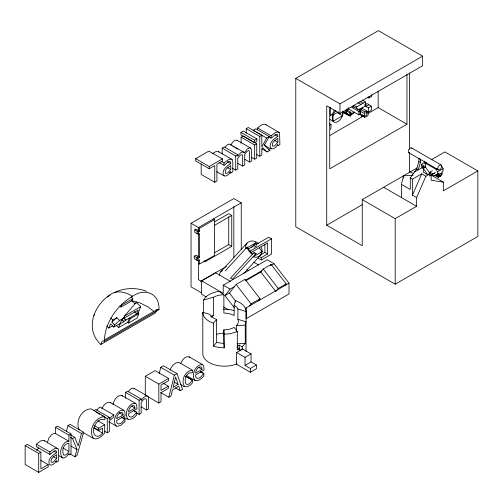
<?xml version="1.0" encoding="UTF-8"?>
<svg xmlns="http://www.w3.org/2000/svg" width="503" height="503" viewBox="0 0 503 503"><rect width="100%" height="100%" fill="white"/><g stroke="black" fill="none" stroke-linecap="round" stroke-linejoin="round"><path stroke-width="0.75" d="M346.485 109.377C345.133 112.024 346.422 115.124 349.428 115.797L354.137 113.081L354.137 112.15L350.773 114.087M361.468 107.975L360.236 111.157L360.236 114.005A6.74 3.892 -60 0 0 362.456 116.067L363.606 115.954L330.05 135.37M104.291 341.235C104.913 322.536 116.702 305.793 132.408 296.292C144.983 287.527 159.721 293.324 158.992 309.653L104.291 341.235A3.596 2.075 60 0 0 102.027 341.531L100.826 344.473C84.579 329.735 93.64 305.296 109.899 294.984M113.03 404.657C113.659 400.463 117.218 394.49 122.078 395.572L135.634 403.4L136.646 404.802L136.998 408.769L128.491 413.68C128.177 415.509 129.56 417.943 131.648 416.868C134.188 416.956 137.64 408.851 136.766 414.881C132.899 419.452 128.246 421.545 123.266 416.478M47.263 443.049L48.728 438.327L51.325 434.982A7.885 4.552 -60 0 1 55.393 433.467L68.942 441.294L68.942 435.152L55.387 427.324L55.387 433.467M236.888 347.309L239.56 348.849L239.56 350.773L242.245 348.799L242.245 346.869L245.25 343.291L245.25 325.057L246.042 321.832L237.9 319.292L237.9 308.949L236.448 306.931L234.147 305.195L235.423 300.618A21.61 12.481 0 0 1 246.042 311.483L246.042 351.496M159.25 373.427L160.771 367.335L163.456 365.782L177.006 373.61L182.526 389.322L180.231 390.649L175.484 387.914M160.677 392.547L168.807 397.244L174.327 375.156L177.006 373.61M401.407 197.534L401.407 184.331L403.569 175.861L412.932 175.207M66.371 431.499L67.943 425.651L70.099 424.406L83.649 432.228L77.047 455.454L74.834 456.73L70.093 453.989M83.649 432.228L81.499 433.473L78.154 445.903L74.802 437.34L70.734 434.994M330.458 129.441L330.999 127.624L330.999 124.398L329.83 123.719M364.486 116.457L364.958 112.006L366.706 111L366.706 115.174L364.486 116.457L360.236 114.005L360.236 109.83L362.456 108.547L362.456 107.202M74.834 456.73L77.034 449.544L72.57 438.629L70.539 437.453M416.616 168.989L418.867 161.696L418.817 158.288L420.351 159.174L420.401 162.582L418.15 169.876L416.616 168.989L410.291 177.955L410.291 189.461L401.407 184.331M170.115 370.126C171.24 366.228 174.579 362.481 178.867 362.367L192.416 370.195C194.001 375.049 189.82 371.289 187.996 373.817C186.022 375.502 185.205 378.174 185.211 380.708C185.041 382.324 185.808 385.135 187.971 384.342C190.543 384.562 193.165 376.206 192.416 382.814C189.468 386.826 184.475 388.643 180.59 384.248M106.661 325.925L108.767 328.069L110.509 323.781L113.766 327.088L120.299 323.316L118.557 327.61L116.382 325.403M113.766 327.088L114.64 324.944L111.918 322.178L112.791 320.034L116.841 317.689L119.569 320.461L123.619 318.122L124.612 316.972M119.94 305.943L121.016 307.037L121.877 304.912L132.817 298.6L131.208 296.965M120.179 323.385L121.751 319.531L138.13 310.074L136.565 313.929L134.383 311.715M123.619 318.122L124.455 316.066L136.338 302.272L140.689 306.698L138.105 313.042L125.888 320.097L119.984 324.095M121.016 307.037L131.956 300.719L132.817 298.6M127.737 322.304L129.485 318.015L130.214 318.757L128.466 323.045L127.737 322.304L118.557 327.61M135.779 303.642L136.338 302.272M138.105 313.042L138.834 313.778L137.086 318.072L128.466 323.045M156.49 310.533L155.528 312.891L100.826 344.473M431.354 159.734L444.897 151.912L477.85 170.938L477.85 236.473L395.195 284.195L295.777 226.796L295.777 78.361L378.432 30.639L422.627 56.16L422.627 65.761L339.978 113.483L326.717 105.825L326.717 225.206L362.248 245.716L362.248 199.634L395.195 218.654L416.597 206.299L416.597 197.553L412.422 195.139L421.734 173.812L425.909 176.22L430.505 173.566M416.597 197.553L425.909 176.22M101.87 408.832C103.159 405.663 106.353 401.275 110.232 402.413L123.782 410.241L124.794 411.643L125.146 415.61L116.639 420.521C116.325 422.35 117.715 424.784 119.796 423.708C122.336 423.796 125.788 415.692 124.914 421.721L120.72 425.337L117.054 426.381L108.705 421.753M180.784 363.273C182.073 360.104 185.267 355.715 189.141 356.853L202.696 364.681L203.709 366.083L204.061 370.051L195.554 374.961C195.239 376.791 196.629 379.224 198.71 378.149C201.25 378.237 204.702 370.133 203.828 376.162C201.602 378.426 198.547 381.708 195.076 380.501L186.261 375.414M436.516 174.566L440.031 176.339L441.747 172.843L438.949 174.459L437.824 173.812M266.684 138.067L253.135 130.239L255.706 128.755L269.262 136.577L266.684 138.067L261.83 146.863L261.83 135.301L248.275 127.473L246.206 128.667L246.206 133.226M269.262 136.577L264.213 145.417L269.941 150.366L267.225 151.931L261.805 148.8M93.809 315.538L94.652 314.293M68.942 451.449C67.767 453.033 66.226 455.573 63.931 455.165L63.535 454.819C61.636 450.556 63.497 443.539 68.942 443.275L68.942 451.449L62.844 447.928M230.751 169.498L227.501 173.063L225.765 173.447L225.319 172.931C224.483 169.366 228.331 167.26 230.751 165.562L230.751 169.498L227.362 167.543M277.832 142.318L274.581 145.883L272.846 146.266L272.4 145.751C271.557 142.186 275.411 140.079 277.832 138.382L277.832 142.318L274.443 140.362M56.6 458.535L53.343 462.1L51.608 462.483L51.161 461.968C50.325 458.409 54.173 456.296 56.6 454.599L56.6 458.535L53.211 456.579M225.036 147.203L227.589 144.594L229.519 144.053L243.81 152.208L244.351 153.019L247.105 149.133L248.866 148.033L250.683 148.115L251.651 150.259L251.714 160.885L249.651 162.079L244.904 159.338M36.562 450.399L38.7 447.984M96.846 410.083L98.588 408.078L100.229 407.084L113.779 414.912C115.08 418.496 110.038 418.402 109.34 421.514L109.34 431.58L107.271 432.769L104.561 431.203M234.335 307.748L224.96 295.588L230.053 289.099L234.511 286.528M224.96 295.588L229.418 293.016L236.133 284.459L245.055 279.31L260.051 298.763L258.429 300.825M245.671 280.812L260.812 272.073L263.226 268.992L271.148 264.421L286.138 283.874L284.773 285.616M270.237 265.584L271.148 264.421M245.282 309.062L246.206 307.88L289.005 283.176L274.009 263.723L267.194 259.787L223.238 285.163L223.238 293.324L201.716 280.9L201.426 294.161L206.148 296.889M249.507 305.981L251.123 303.913L260.051 298.763M276.153 291.08L278.222 288.445L286.138 283.874M128.517 391.409C129.755 389.794 131.893 387.291 134.163 388.404L147.712 396.226L148.479 397.471L148.737 408.832L146.669 410.027L141.249 406.896M239.56 348.849L237.303 349.83L237.303 331.596L234.147 327.384A14.512 8.375 0 0 1 223.885 329.842L224.212 347.894L218.629 347.435L213.435 346.158L213.435 323.19L216.63 319.462A14.512 8.375 0 0 1 209.87 314.375L202.816 312.325L202.816 353.59A21.61 12.481 0 0 0 214.498 364.794A21.61 12.481 0 0 0 237.089 363.826M213.435 346.158L216.63 342.43L216.63 319.462M220.779 271.752L247.099 243.062M225.193 270.998L247.18 247.023L252.443 254.267A9.048 7.268 42.5 0 1 247.18 247.023M251.531 247.445L255.731 242.867L256.637 244.112M254.002 252.563L230.449 278.241L232.556 279.152L256.109 253.474L254.002 252.563L255.09 254.059L256.109 253.474M261.026 252.751L262.076 251.607L259.359 247.86M243.729 273.5L260.573 255.14M111.918 322.178L116.841 317.689M114.64 324.944L119.569 320.461M94.023 427.644L98.764 430.386L102.549 428.204L102.549 433.089C97.293 439.924 91.634 434.737 94.105 427.751C94.822 424.859 96.394 422.017 99.016 420.464C101.386 417.704 106.41 422.413 104.637 416.679L91.081 408.851C81.392 409.172 75.167 421.476 79.141 429.858M257.561 129.805L257.561 127.988C259.8 126.46 262.635 123.053 265.59 124.43L279.561 132.855L279.888 144.619L277.832 145.807L277.832 144.298C273.902 151.007 270.331 149.567 264.427 144.858M230.751 172.988L230.751 171.479C229.5 173.698 225.602 178.282 223.332 174.969C221.817 169.838 226.884 165.915 230.751 163.657L230.531 161.979L229.921 161.538C227.224 160.815 223.099 168.788 224.036 162.991C226.275 161.463 229.11 158.061 232.065 159.432L232.807 162.104L232.807 171.8L230.751 172.988L229.399 172.208M271.205 148.769C267.609 144.028 273.858 138.526 277.832 136.476L277.612 134.798L276.996 134.358C274.305 133.635 270.18 141.607 271.117 135.81C273.355 134.282 276.191 130.881 279.146 132.251M56.6 462.024L56.6 460.515C55.349 462.735 51.451 467.318 49.181 464.005C47.659 458.881 52.733 454.957 56.6 452.7L56.116 450.713L54.796 450.751L49.885 454.454L36.329 446.633L36.329 444.206C38.568 442.678 41.403 439.276 44.358 440.647L58.323 449.072L58.656 460.842L56.6 462.024L55.242 461.245M49.885 454.454L49.885 452.034C52.123 450.506 54.959 447.098 57.908 448.475M432.373 170.655L429.826 172.127L429.826 175.931L435.378 172.391M212.121 153.805L216.365 151.353L217.925 151.277L232.065 159.432M254.229 247.306L256.914 245.741M240.962 132.415L243.32 131.057L256.87 138.885L256.87 141.356L254.518 142.714L240.962 134.892L240.962 132.415L254.518 140.243L256.87 138.885M214.737 182.237L214.737 165.569L209.242 168.744L195.686 160.916L195.686 158.684L208.858 151.082L222.408 158.904L222.408 161.142L216.912 164.311L216.912 180.979L214.737 182.237L201.181 174.409L201.181 163.802M222.156 154.094L222.156 148.121L224.225 146.933L237.781 154.754L237.781 156.332L239.39 153.949L241.144 152.422L243.068 151.875L243.81 152.208M241.107 143.154L241.107 137.181L243.175 135.992L256.731 143.814L256.731 157.992L254.663 159.187L251.274 157.232M246.206 128.667L259.762 136.489L261.83 135.301M195.686 158.684L209.242 166.512L222.408 158.904M222.156 148.121L235.712 155.949L237.781 154.754M241.107 137.181L254.663 145.009L256.731 143.814M295.777 78.361L339.978 103.882L422.627 56.16M232.323 168.172L235.712 170.127L237.781 168.933L237.781 158.351L239.925 155.515L241.233 154.698L242.075 154.704L242.616 156.131L242.679 166.103L244.747 164.909L244.703 154.39L246.923 151.466L248.683 150.579L249.306 150.969L249.582 152.107L249.651 162.079M256.373 154.283L259.762 156.238L261.83 155.05L261.83 149.121L262.641 147.737L267.225 151.931M331.817 114.219L333.049 114.936L338.456 111.811M346.63 110.144L348.648 108.975L358.865 114.879L360.293 114.055L360.293 110.641L353.238 106.567L351.811 107.391L358.865 111.465L360.293 110.641M347.108 113.521L346.095 114.106L346.095 110.691L347.108 110.107L350.88 112.288L350.88 115.703L350.258 116.061L344.668 112.829M367.687 97.28L368.938 97.997L371.736 96.381L371.736 94.696M354.055 105.423L356.646 106.919L365.348 101.895L365.348 106.058L358.796 109.843M329.962 119.456L333.049 121.242L342.512 115.778L342.512 111.572M346.095 110.691L349.868 112.867L350.88 112.288M329.679 125.159L330.999 124.398M364.87 105.14L366.071 104.448L366.071 106.46L368.969 104.787L371.365 106.177L371.365 110.352L368.473 112.018L362.38 108.503M365.04 105.863L368.473 107.843L371.365 106.177M366.215 112.804L368.026 111.76L368.026 115.652L365.555 117.08L364.411 117.193L361.355 115.432L361.355 115.979L362.456 116.614L362.456 114.728M367.995 113.458L378.162 107.592L406.971 124.228L406.971 74.186M201.231 292.708L191.046 286.836L191.046 223.275L233.845 198.566L241.251 202.841L241.251 249.507M241.251 202.841L198.452 227.551L198.452 230.449L197.157 231.198L197.157 233.732M199.616 264.025L199.616 259.862L197.937 260.831L194.296 258.731L194.296 256.134L197.937 258.234L199.616 257.259L199.616 233.656L198.32 234.404L194.768 232.355L194.768 229.821L196.063 229.072L199.616 231.122L199.616 228.224L214.58 219.585L214.58 255.392L199.616 264.025L198.452 263.352M214.687 221.798L228.739 213.681L231.757 215.422L231.757 246.332L204.985 261.786L203.784 261.095M194.768 229.821L198.32 231.87L199.616 231.122M214.768 225.231L231.757 215.422M406.971 124.228L329.723 168.826L329.723 107.057M194.296 256.134L195.975 255.159L199.616 257.259M214.687 252.707L228.739 244.59L231.757 246.332M124.455 316.066L140.689 306.698M255.731 242.867L245.665 248.677A9.048 7.268 42.5 0 1 249.457 241.434A9.048 7.268 42.5 0 1 258.655 243.659M108.767 328.069L112.685 325.806M248.513 248.878L268.715 237.215L271.475 238.806L271.475 254.134L261.321 259.994L258.561 258.404L258.561 256.624M130.214 318.757L138.834 313.778M271.475 238.806L249.922 251.249L250.488 251.569M200.559 281.34L226.375 266.439M201.716 280.9L215.68 272.833L230.481 281.378M250.576 252.808L267.634 242.962L267.634 253.984L261.321 257.63L259.114 256.354M105.033 339.607L157.037 309.584M262.076 251.607L253.028 256.832A9.048 7.268 42.5 0 0 261.378 247.407M260.46 254.939L264.88 252.387L267.634 253.984M424.488 167.625L421.357 165.814L421.357 164.305L424.155 162.689L426.035 163.777M424.123 162.884L425.475 162.104M362.248 199.634L417.138 167.945M425.551 167.09L423.331 168.373L423.331 172.177L427.657 174.679L429.883 173.397L425.551 167.09L425.551 163.286L426.802 162.57M414.51 171.982L423.639 166.707M326.717 225.206L362.625 204.476M410.291 177.955L412.422 179.187L421.734 173.812M425.551 163.286L436.07 169.36L437.314 168.637M245.407 280.234L261.862 270.733M271.595 265.119L274.009 263.723M429.826 175.931L434.573 173.189M437.509 173.994L437.509 171.85L443.118 168.612L441.678 166.116M435.761 175L438.201 176.408L438.949 175.975L438.949 173.158L434.215 175.893L432.046 174.642M434.906 175.497L438.201 177.396L441.414 175.541L441.414 174.711L442.2 174.258L442.2 171.284L443.118 170.756L443.118 168.612M477.85 170.938L443.313 190.876L443.313 182.124L430.876 174.943M55.387 427.324L57.455 426.129L71.011 433.957L71.011 453.706L68.942 454.901L68.942 453.455L66.371 456.642L64.309 457.849A5.571 3.219 -60 0 1 61.976 457.428C59.241 452.832 61.089 446.318 64.881 442.81A7.885 4.552 -60 0 1 68.942 441.294M25.15 445.633L27.325 444.375L40.881 452.203L40.881 468.865L48.187 464.646L48.187 466.885L38.706 472.361L25.15 464.533L25.15 445.633L38.706 453.461L40.881 452.203M145.285 395.176L145.285 376.275L155.075 370.623L168.631 378.445L168.631 380.677L161.017 385.078L161.017 390.41L168.31 386.197L168.31 388.429L161.017 392.642L161.017 401.746L158.835 402.997L147.316 396.351M93.721 410.769L95.784 409.574L109.34 417.402L109.34 419.508L111.314 416.736L113.779 414.912M125.53 398.37L125.53 392.403L127.599 391.208L141.154 399.036L141.154 400.608C142.525 398.552 144.826 395.031 147.712 396.226M68.942 435.152L71.011 433.957M145.285 376.275L158.835 384.103L168.631 378.445M72.57 438.629L74.802 437.34M101.851 415.465L107.271 418.59L109.34 417.402M125.53 392.403L139.086 400.225L141.154 399.036M237.441 346.215L239.271 345.159L242.245 346.869M94.023 425.437L98.764 428.172L104.699 424.746L104.699 433.001C101.908 435.887 98.041 440.207 93.608 438.566L83.448 432.693M123.134 414.944L116.639 418.697C116.79 415.937 119.205 411.573 122.43 412.504L123.134 414.944L119.066 412.598M134.986 408.103L128.491 411.85C128.642 409.096 131.057 404.733 134.282 405.663L134.986 408.103L131.597 406.147M202.049 369.384L195.554 373.132C195.705 370.371 198.119 366.008 201.345 366.945L202.049 369.384L198.66 367.429M178.137 384.43L173.095 387.341L175.61 376.98L178.137 384.43L174.076 382.085M236.586 352.49L245.024 357.363L245.024 365.417L251.054 361.934L256.385 365.015L256.385 368.762L250.362 372.239L236.586 364.291L236.586 352.49L242.616 349.013M136.376 412.837L139.086 414.403L141.154 413.208L141.154 402.626L142.751 400.463A4.986 2.88 -60 0 1 145.04 398.734L145.971 398.716L146.587 400.181L146.669 410.027M168.807 397.244L171.007 395.974L172.491 389.838L178.747 386.229L180.231 390.649M245.024 357.363L251.054 353.886L251.054 361.934M245.024 365.417L250.362 368.492L256.385 365.015M237.303 331.596L229.814 333.791L224.212 334.181M114.351 292.589C124.291 287.71 136.124 287.32 146.467 291.25M203.608 313.011L203.608 300.027L213.624 297.21A14.512 8.375 0 0 1 223.885 294.758L223.885 313.086A14.512 8.375 0 0 1 234.147 315.538L234.147 305.195M210.763 316.343L213.624 315.538L213.624 297.21M192.416 370.195C185.11 370.529 180.382 380.909 184.658 386.593M236.448 330.968L236.448 325.648L245.25 325.057M237.183 343.832L245.25 343.291M104.637 416.679C94.74 416.855 87.711 430.75 93.608 438.566M224.212 347.894L223.885 343.549L216.63 342.43M443.313 182.124L431.165 180.269L431.165 174.604M131.34 300.53L139.922 302.863L148.416 307.144L153.755 311.458M237.9 308.949L246.042 311.483M421.357 165.814L424.941 167.631M202.696 364.681C195.573 363.751 190.731 375.313 195.076 380.501M135.634 403.4C128.504 402.469 123.669 414.032 128.007 419.219M123.782 410.241C116.658 409.31 111.823 420.873 116.162 426.06M250.683 148.115L237.127 140.293C234.134 139.249 232.028 143.028 230.795 145.191L230.255 144.38M362.103 100.028L365.348 101.895M359.821 101.342L363.065 103.216M357.759 102.537L360.997 104.41M359.4 108.799L364.958 112.006M360.236 111.157L364.486 113.609M411.617 147.957L441.125 164.99A2.773 1.597 -60 0 1 440.244 169.278A2.773 1.597 -60 0 1 437.849 167.895A2.773 1.597 -60 0 1 441.125 164.99M343.071 111.27L349.868 115.2L350.258 116.061M342.461 112.006L346.095 114.106M408.845 152.755L438.352 169.788M337.563 112.924L342.512 115.778M418.867 161.696L420.401 162.582L420.389 159.149L420.401 159.96M421.357 164.305L425.745 166.839M438.817 175.641L440.031 176.339M429.826 172.127L432.832 173.862M421.791 167.776L423.803 168.933M410.366 171.85L413.768 173.818M383.644 187.279L416.597 206.299M275.122 134.911L277.832 136.476M257.561 127.988L271.117 135.81M269.086 137.061L271.117 138.237M268.583 149.58L269.941 150.366M232.832 146.367L234.184 147.146M235.542 147.932L237.573 149.102M237.938 163.362L242.679 166.103M227.362 161.702L230.751 163.657M221.326 161.425L224.036 162.991M219.295 162.676L224.036 165.418M216.674 171.649L224.124 175.949M213.41 218.912L214.58 219.585M191.046 223.275L199.616 228.224M253.977 262.296L258.599 264.968M246.728 269.558L248.74 270.721M223.238 285.163L230.053 289.099M201.992 281.705L198.452 279.655L198.452 259.881M223.697 307.019L228.419 309.747M242.245 348.799L251.054 353.886M240.459 350.849L239.271 350.163L239.271 345.159M200.439 371.604L203.828 373.559M200.32 371.673L203.709 373.628M185.645 376.219L192.416 380.136M185.519 376.294L192.297 380.205M160.771 367.335L174.327 375.156M162.89 383.066L168.31 386.197M133.377 410.322L136.766 412.278M133.257 410.391L136.646 412.347M121.525 417.163L124.914 419.118M121.405 417.232L124.794 419.188M95.752 411.938L99.82 414.29M97.922 420.835L104.699 424.746M93.734 428.003L102.549 433.089M67.943 425.651L81.499 433.473M70.936 446.023L77.034 449.544M53.89 451.134L56.6 452.7M58.568 455.511L62.63 457.862M36.329 444.206L49.885 452.034M40.737 460.346L48.187 464.646M132.408 296.292L131.641 295.751A39.963 23.075 60 0 0 107.812 297.084M223.885 294.758L219.044 291.294A21.61 12.481 0 0 0 203.608 300.027M189.141 356.853L189.725 357.419M122.078 395.572L122.663 396.138M110.232 402.413L110.811 402.985M131.956 300.719L134.993 303.812M110.798 318.003L112.791 320.034M237.127 140.293L237.567 140.765M134.163 388.404L134.609 388.913M121.845 319.191L123.87 321.536M121.676 319.606L123.7 321.951M123.977 317.689L125.888 320.097M123.832 318.047L125.737 320.455M263.226 268.992L278.222 288.445M260.812 272.073L275.801 291.526M236.133 284.459L251.123 303.913M229.418 293.016L235.511 300.92M265.59 124.43L266.005 125.027M218.509 151.61L218.924 152.208M44.358 440.647L44.773 441.25M423.331 168.373L427.657 174.679M436.07 169.36L437.509 171.85M424.343 161.098L424.916 163.368M438.201 176.408L438.201 177.396M412.422 179.187L412.422 195.139M409.373 73.029L409.373 149.215M409.373 152.352L409.373 172.774M403.569 175.861L403.569 178.194M395.195 218.654L395.195 284.195M378.162 91.175L378.162 107.592M368.938 96.563L368.938 97.997M368.473 107.843L368.473 112.018M364.411 115.853L364.411 117.193M358.865 111.465L358.865 114.879M349.868 112.867L349.868 115.2M348.648 107.611L348.648 108.975M347.108 108.761L347.108 110.107M339.978 103.882L339.978 113.483M333.049 114.936L333.049 121.242M330.289 107.271L330.289 115.275M289.005 283.176L289.005 293.972L246.206 318.676L246.206 307.88M264.88 244.307L264.88 252.387M261.321 257.63L261.321 259.994M259.762 136.489L259.762 156.238M254.663 145.009L254.663 159.187M254.518 140.243L254.518 142.714M250.362 368.492L250.362 372.239M235.712 155.949L235.712 170.127M235.423 300.618L235.423 302.096M233.845 206.412L233.845 257.417M228.739 216.774L228.739 244.59M223.885 329.842L223.885 343.549M209.242 166.512L209.242 168.744M204.985 260.315L204.985 261.786M198.452 233.744L198.452 256.587L196.774 257.561L196.774 260.158M198.32 231.87L198.32 234.404M197.937 258.234L197.937 260.831M158.835 384.103L158.835 402.997M139.086 400.225L139.086 414.403M107.271 418.59L107.271 432.769M98.764 428.172L98.764 430.386M38.706 453.461L38.706 472.361M156.729 309.942A3.596 2.075 60 0 1 158.992 309.653M213.435 323.19A21.61 12.481 0 0 1 202.816 312.325M223.238 309.244A21.61 12.481 0 0 1 234.002 310.521M237.9 319.292A14.512 8.375 0 0 1 236.448 325.648M211.317 317.274A14.512 8.375 0 0 1 213.624 315.538M216.63 334.363A14.512 8.375 0 0 1 223.885 333.244M353.238 105.479A5.514 3.181 -60 0 1 353.76 107.428M347.913 114.703A5.514 3.181 -60 0 1 347.108 114.451M343.241 112.2A7.727 4.458 -60 0 1 338.418 121.254A7.727 4.458 -60 0 1 332.464 119.877A7.727 4.458 -60 0 1 335.916 110.509M409.725 152.83A2.773 1.597 -60 0 1 408.845 149.554A2.773 1.597 -60 0 1 412.12 148.674M334.199 110.176A5.734 3.307 -60 0 1 330.289 115.904M364.838 104.423A6.74 3.892 -60 0 1 368.969 104.787M357.331 109.465A7.205 4.162 -60 0 1 356.646 106.919M219.27 275.286A9.048 7.268 42.5 0 1 222.257 270.551"/></g></svg>
